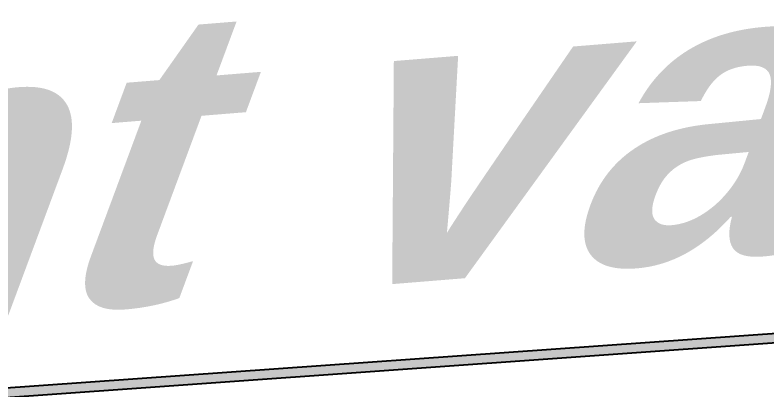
# Model space of a CAD drawing. Header units: metres. Extents: x 1851758 to 1852050, y 5187822 to 5188223.
# Drawn here: x 1851902.525 to 1851904.798, y 5187882.627 to 5187883.761 of the extents above; entities that cross this region are included whole.
import ezdxf
from ezdxf.enums import TextEntityAlignment as Align

# ---------------------------------------------------------------- set-up
doc = ezdxf.new("R2010")
doc.units = ezdxf.units.M
doc.header["$LTSCALE"] = 2.5
doc.layers.add('PAR_ALIGNT_TXT', color=1, linetype='CONTINUOUS', lineweight=15)
doc.layers.add('PRO_VOI_PLANCHETTES', color=232, linetype='CONTINUOUS')
doc.styles.add('ARIAL_IT_B', font='arialbd.ttf', dxfattribs={"width": 1.1, "oblique": 25.02})

msp = doc.modelspace()

# ---------------------------------------------------------------- hatches: boundary and pattern name
at = {"layer": 'PRO_VOI_PLANCHETTES'}
h = msp.add_hatch(color=256, dxfattribs=at)
h.dxf.hatch_style = 1
edge = h.paths.add_edge_path()
edge.add_arc((1851926.4252, 5187498.2076), 385.1553, 94.067373, 99.391014, ccw=False)
edge.add_line((1851899.1063, 5187882.3928), (1851938.5438, 5187885.1975))
edge.add_line((1851938.5438, 5187885.1975), (1851938.7524, 5187882.2942))
edge.add_line((1851938.7524, 5187882.2942), (1851938.7225, 5187882.2918))
edge.add_line((1851938.7225, 5187882.2918), (1851938.5161, 5187885.1654))
edge.add_line((1851938.5161, 5187885.1654), (1851899.1052, 5187882.3626))
edge.add_arc((1851926.4252, 5187498.2076), 385.1253, 94.067849, 99.391226)
edge.add_line((1851863.5824, 5187878.1711), (1851863.5789, 5187878.2009))

# ---------------------------------------------------------------- linework, layer by layer
at = {"layer": 'PRO_VOI_PLANCHETTES', "flags": 128}
msp.add_lwpolyline([(1851863.5789, 5187878.2009, -0.023233), (1851899.1063, 5187882.3928), (1851938.5438, 5187885.1975), (1851938.7524, 5187882.2942), (1851938.7225, 5187882.2918), (1851938.5161, 5187885.1654), (1851899.1052, 5187882.3626, 0.023232), (1851863.5824, 5187878.1711)], format="xyb", close=True, dxfattribs=at)

# ---------------------------------------------------------------- texts
at = {"layer": 'PAR_ALIGNT_TXT', "style": 'ARIAL_IT_B', "oblique": 25.02, "width": 1.1}
msp.add_text('Alignement validé par la mairie de TRAMOYES le 07/04/2016', height=0.875, rotation=4.6408, dxfattribs=at).set_placement((1851914.8145, 5187884.1853), align=Align.MIDDLE)

doc.saveas('drawing.dxf')
